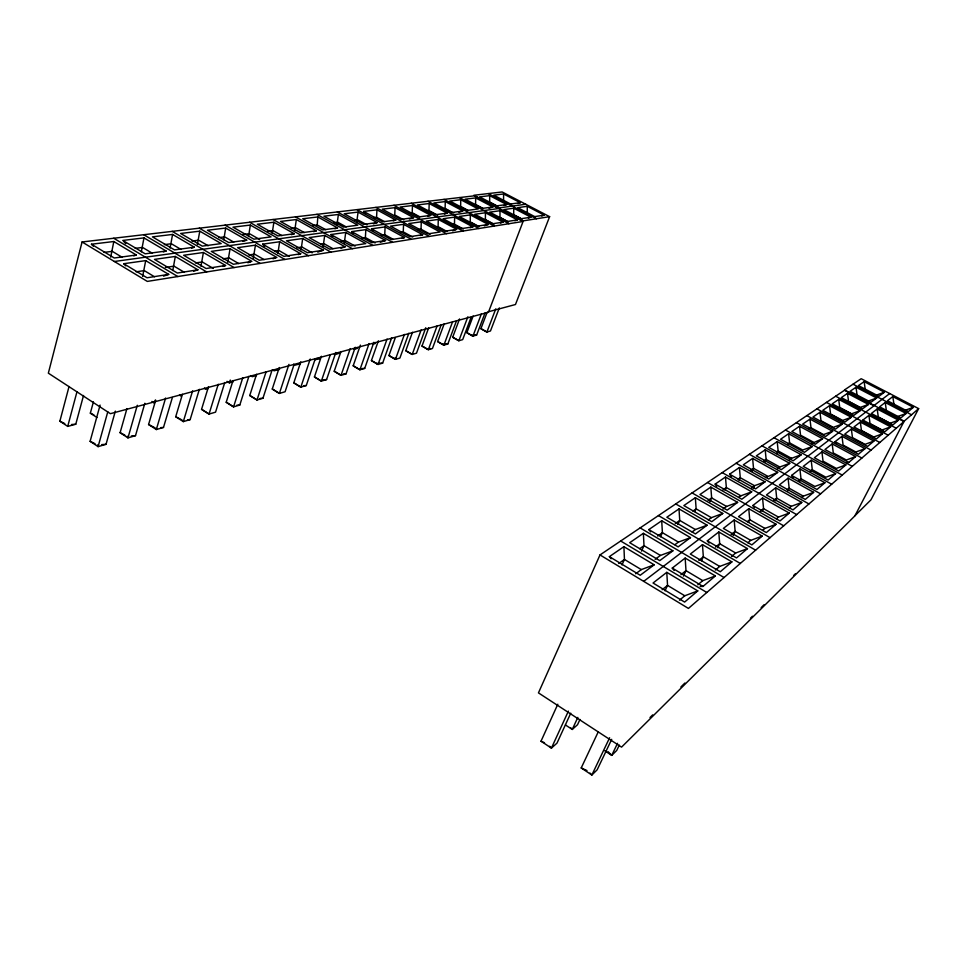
<?xml version="1.0" encoding="UTF-8"?>
<svg xmlns="http://www.w3.org/2000/svg" width="967" height="967" viewBox="0 0 967 967"><rect width="100%" height="100%" fill="white"/><g stroke="black" fill="none" stroke-linecap="round" stroke-linejoin="round"><path stroke-width="1.45" d="M503.577 200.362L503.589 193.98L493.799 195.153L511.555 204.533M499.999 210.721L517.442 219.896L507.373 221.467L489.737 212.16L499.999 210.721L499.987 217.418L508.473 221.902M489.701 195.648L506.684 204.533L496.7 205.862L479.547 196.857L489.701 195.648L489.653 202.151L497.92 206.479M494.004 224.175L485.386 219.606L485.446 212.776L474.785 214.275L492.674 223.764L503.142 222.132L485.446 212.776M475.667 197.921L492.88 206.974L482.545 208.364L465.163 199.19L475.667 197.921L475.595 204.545L482.763 208.328M470.325 214.904L488.299 224.453L477.42 226.145L459.252 216.463L470.325 214.904L470.228 221.866L478.967 226.532M460.763 199.722L478.218 208.957L467.484 210.395L449.848 201.039L460.763 199.722L460.63 206.467L467.919 210.335M463.338 228.986L454.466 224.223L454.623 217.116L443.104 218.735L461.549 228.623L472.863 226.858L454.623 217.116M445.279 201.583L462.988 210.999L451.843 212.498L433.941 202.949L445.279 201.583L445.11 208.473L453.728 213.066M438.281 219.412L456.799 229.372L445.025 231.21L426.302 221.105L438.281 219.412L438.087 226.677L447.092 231.536M437.725 215.242L428.973 210.552L429.191 203.529L417.418 204.944L435.585 214.698L447.177 213.139L429.191 203.529M430.17 234.195L421.02 229.227L421.274 221.806L408.799 223.57L427.825 233.893L440.094 231.983L421.274 221.806M419.811 216.813L412.196 212.704L412.474 205.536L400.217 207.011L418.663 216.971L430.726 215.351L412.474 205.536M412.691 237.036L403.251 231.887L403.565 224.308L390.571 226.133L409.887 236.697L422.676 234.703L403.565 224.308M395.08 207.639L413.61 217.66L401.051 219.352L382.316 209.174L395.08 207.639L394.741 214.952L403.759 219.847M393.122 239.272L384.733 234.655L385.108 226.907L371.546 228.816L373.431 231.137M384.407 221.588L376.562 217.297L376.961 209.815L363.665 211.422L365.502 213.695M375.136 242.947L365.393 237.544L365.84 229.614L351.674 231.609L353.354 233.639M358.08 212.087L377.19 222.567L363.532 224.404L344.216 213.767L358.08 212.087L356.666 222.591M332.66 236.601L330.919 234.534L345.727 232.443L344.252 243.418M338.39 214.469L357.802 225.178L343.539 227.1L323.909 216.209L338.39 214.469L336.915 225.106M324.694 235.416L345.074 246.827L329.832 249.208L309.198 237.592L324.694 235.416L323.147 246.585M325.734 229.699L317.212 224.936L317.829 216.946L302.695 218.76L322.652 229.916L337.556 227.91L317.829 216.946M302.683 238.511L323.413 250.211L307.433 252.701L286.462 240.795L302.683 238.511L301.075 249.873M296.337 219.533L316.39 230.762L300.797 232.854L280.515 221.443L296.337 219.533L294.73 230.581M264.559 246.367L262.625 244.155L279.632 241.762L277.928 253.354M273.866 222.241L294.234 233.736L277.916 235.936L257.307 224.235L273.866 222.241L272.174 233.506M255.457 245.159L276.888 257.476L259.301 260.232L237.592 247.673L255.457 245.159L253.233 258.394M250.332 225.069L271.05 236.867L253.934 239.175L232.974 227.16L250.332 225.069L248.567 236.528M230.073 248.737L251.879 261.38L233.385 264.269L211.302 251.384L230.073 248.737L227.753 262.25M225.662 228.043L246.718 240.142L228.756 242.56L207.446 230.243L225.662 228.043L223.8 239.743M203.384 252.496L225.577 265.49L206.104 268.536L183.633 255.276L203.384 252.496L200.979 266.251M199.77 231.161L221.189 243.587L202.308 246.126L180.636 233.47L199.77 231.161L197.401 244.518M175.305 256.448L197.897 269.817L177.36 273.032L154.49 259.386L175.305 256.448L172.767 270.518M172.573 234.437L194.355 247.201L174.495 249.873L152.448 236.867L172.573 234.437L170.083 248.084M125.831 265.889L123.74 263.713L145.703 260.619L142.645 276.405M143.962 237.894L166.106 251.009L145.183 253.825L122.761 240.445L143.962 237.894L141.363 251.771M93.328 246.15L91.454 244.216L113.816 241.52L110.709 257.113M82.086 241.968L48.35 373.165L110.395 413.683L488.432 312.268L523.087 221.467L147.31 281.409L82.086 241.968L474.289 195.83L497.243 207.893M83.525 395.479L75.777 424.223L67.714 426.399L59.881 421.177L69.044 386.51M67.714 426.399L76.985 391.695M96.954 417.502L90.342 413.151L93.424 401.873M115.339 411.132L106.044 444.3L98.102 446.633L90.124 441.315L100.097 405.076M107.784 411.809L98.102 446.633L97.462 444.917M144.845 403.251L135.501 435.658L127.958 437.87L120.101 432.708L126.931 408.63M137.29 405.27L127.958 437.87L127.173 436.238M151.879 401.462L154.369 403.058L155.204 400.169M172.368 397.522L163.496 427.438L156.328 429.541L148.592 424.525L155.687 400.193M165.611 398.017L156.328 429.541L155.421 427.994M199.359 389.314L190.161 419.605L183.319 421.612L175.716 416.741L182.412 394.343M192.626 390.789L183.319 421.612L182.316 420.149M224.767 382.509L215.556 412.16L209.041 414.069L201.559 409.319L208.509 386.631M218.252 384.25L209.041 414.069L201.559 409.319M230.267 380.043L229.384 382.847L227.015 381.373M248.894 376.381L239.804 405.04L233.579 406.865L226.218 402.248L232.974 380.647M242.79 377.686L233.579 406.865L226.218 402.248M272.041 370.168L262.951 398.247L257.017 399.987L249.764 395.491L256.521 374.338M266.106 371.763L257.017 399.987L249.764 395.491M294.041 364.619L285.096 391.744L279.403 393.412L272.271 389.024L279.27 367.508M288.94 364.378L279.403 393.412L272.271 389.024M315.194 358.938L306.273 385.531L300.834 387.126L293.811 382.847L300.797 361.755M310.238 358.987L300.834 387.126L293.811 382.847M335.815 352.447L326.58 379.572L321.358 381.107L314.432 376.925L321.407 356.255M330.255 354.889L321.358 381.107L314.432 376.925M355.252 347.262L346.041 373.854L341.037 375.329L334.219 371.243L340.952 351.565M350.259 348.591L341.037 375.329L334.219 371.243M373.878 342.27L364.716 368.379L359.917 369.781L353.197 365.804L360.389 345.11M369.092 343.551L359.917 369.781L353.197 365.804M391.659 337.821L382.654 363.108L378.049 364.462L371.425 360.57L378.375 340.819M387.054 339.054L378.049 364.462L371.425 360.57M408.848 333.228L399.903 358.056L395.467 359.349L388.939 355.542L395.37 337.543M404.424 334.413L395.467 359.349L388.939 355.542M425.77 327.74L416.487 353.185L412.22 354.43L405.789 350.707L412.462 332.261M421.128 329.94L412.22 354.43L405.789 350.707M441.17 324.876L432.454 348.495L428.345 349.703L422.011 346.053L428.635 327.922M437.084 325.976L428.345 349.703L422.011 346.053M456.509 320.766L447.842 343.974L443.889 345.146L437.628 341.569L444.228 323.752M452.556 321.83L443.889 345.146L437.628 341.569M471.147 317.176L462.673 339.622L458.854 340.747L452.689 337.241L459.543 318.941M467.871 316.789L458.854 340.747L452.689 337.241M485.047 312.945L476.634 335.041L472.936 336.129L466.856 332.684L473.141 316.052M481.373 313.924L472.936 336.129L466.856 332.684M499.335 307.893L490.462 330.992L486.897 332.044L480.901 328.671L487.138 312.305M495.793 308.836L486.897 332.044L480.901 328.671M549.619 216.668L522.76 220.935L473.915 195.261L502.151 191.962L549.619 216.668L515.471 304.52L488.081 311.858M643.696 581.36L873.999 405.789L844.481 390.269L599.999 554.937L538.45 692.88L621.551 747.128L854.901 515.87L903.976 421.539L879.208 408.521M570.748 713.199L556.98 743.139L551.42 748.12L541.012 741.193L557.802 704.242M621.974 564.909L624.452 559.458L623.908 546.669L609.367 556.641L611.132 558.769M641.496 551.105L643.998 545.666L643.369 533.325L629.698 542.705L659.76 560.63L672.899 550.803L643.369 533.325M568.391 711.144L551.42 748.12L549.703 746.246M660.509 536.758L662.395 532.672L661.706 520.754L648.833 529.59L650.67 531.898M577.843 717.405L572.271 729.444L565.49 724.996M579.982 719.424L577.517 724.742L572.271 729.444L570.542 727.668M677.843 524.501L679.741 520.427L679.003 508.896L666.855 517.236L695.442 533.929L707.107 525.19L679.003 508.896M694.85 511.579L696.131 508.86L695.346 497.691L683.862 505.572L711.772 521.709L722.784 513.453L695.346 497.691M611.7 739.344L597.159 769.792L591.852 775.038L581.215 767.955L598.174 732.007M664.994 590.801L667.544 585.386L666.783 572.343L697.775 590.897L684.624 602.078L653.039 583.016L666.783 572.343M709.705 502.006L711.639 497.908L710.818 487.09L699.939 494.548L727.196 510.153L737.628 502.357L710.818 487.09M683.391 576.114L685.99 570.651L685.168 558.068L672.258 568.088L674.144 570.445M725.045 490.245L726.338 487.537L725.48 477.033L715.169 484.104L716.728 486.232M609.633 737.736L591.852 775.038L589.991 773.056M738.981 480.406L740.275 477.698L739.392 467.496L729.601 474.205L731.354 476.646M701.401 560.824L703.335 556.787L702.465 544.626L690.317 554.067L720.282 571.751L731.898 561.863L702.465 544.626M617.538 743.309L611.736 755.372L604.822 750.827M619.303 745.098L616.741 750.428L611.736 755.372L608.013 751.637M752.229 471.026L753.523 468.342L752.616 458.431L743.309 464.813L768.777 479.04L777.686 472.367L752.616 458.431M717.744 547.757L719.69 543.72L718.783 531.971L707.324 540.867L709.053 543.128M764.824 462.153L766.13 459.434L765.199 449.8L756.339 455.868L781.263 469.684L789.737 463.338L765.199 449.8M753.22 488.432L754.526 485.712L765.018 481.844L739.392 467.496M733.179 535.416L735.138 531.379L734.183 520.004L723.364 528.405L751.855 544.892L762.189 536.093L734.183 520.004M776.839 453.656L778.145 450.96L777.19 441.581L768.753 447.37L793.145 460.8L801.22 454.744L777.19 441.581M748.422 522.41L749.739 519.714L748.76 508.69L738.51 516.644L766.323 532.575L776.102 524.259L748.76 508.69M762.238 511.362L763.567 508.654L762.552 497.969L752.858 505.511L754.381 507.627M775.365 500.858L776.682 498.174L775.655 487.803L766.444 494.959L792.988 509.899L801.764 502.429L775.655 487.803M787.815 490.922L789.145 488.226L788.093 478.145L779.342 484.938L805.281 499.431L813.634 492.336L788.093 478.145M799.661 481.433L800.99 478.75L799.914 468.959L791.598 475.426L793.194 477.758M918.65 408.618L904.121 421.201L844.542 389.906L861.186 378.713L918.65 408.618L870.989 499.806L854.985 515.677M650.005 717.526L652.689 714.879M680.889 686.993L684.902 683.028M750.38 618.288L752.471 616.221M761.162 607.627L764.16 604.653M793.641 575.498L795.406 573.769M903.976 421.539L688.431 608.424L599.999 554.937M906.139 413.441L900.833 417.949L879.619 406.817L885.204 402.49L906.139 413.441L897.98 416.426M913.38 407.288L908.279 411.616L887.452 400.737L892.819 396.579L913.38 407.288L905.39 410.213M700.132 586.461L703.009 586.437L715.362 575.933L685.168 558.068M718.783 531.971L747.479 548.603L736.528 557.923L707.324 540.867M762.552 497.969L789.277 513.054L780.018 520.935L752.858 505.511M799.914 468.959L824.911 482.738L816.97 489.495L791.598 475.426M835.645 473.612L828.09 480.043L803.263 466.372L811.192 460.207L835.645 473.612L825.878 477.227L812.28 469.744L811.192 460.207M845.883 464.909L838.679 471.026L814.371 457.742L821.926 451.867L845.883 464.909L836.346 468.427L823.026 461.15L821.926 451.867M848.772 462.444L855.65 456.593L832.188 443.901L824.96 449.51L848.772 462.444L846.246 462.782M864.981 448.664L858.406 454.248L835.077 441.653L841.979 436.298L864.981 448.664L855.892 452.012L843.103 445.11L841.979 436.298M873.902 441.073L867.617 446.416L844.747 434.147L851.347 429.022L873.902 441.073L865.018 444.349L852.471 437.616L851.347 429.022M882.436 433.808L876.428 438.921L854.006 426.967L860.328 422.059L882.436 433.808L873.745 436.999L861.452 430.448L860.328 422.059M890.619 426.846L884.853 431.753L862.866 420.077L868.922 415.375L890.619 426.846L882.122 429.977L870.046 423.57L868.922 415.375M898.464 420.174L892.94 424.876L871.364 413.489L877.166 408.981L898.464 420.174L890.148 423.232L878.302 416.982L877.166 408.981M679.487 600.205L684.781 595.769L697.775 590.897M697.811 584.817L702.779 580.647L715.362 575.933M715.338 570.083L719.702 566.42L731.898 561.863M731.548 556.472L735.657 553.015L747.479 548.603M747.805 542.813L750.718 540.372L762.189 536.093M762.745 530.267L764.945 528.405L776.102 524.259M776.344 518.844L778.435 517.091L789.277 513.054M789.229 508.013L791.211 506.345L801.764 502.429M801.474 497.727L803.347 496.144L813.634 492.336M662.129 589.713L667.544 585.386L684.781 595.769M680.901 574.724L685.99 570.651L702.779 580.647M698.863 560.364L703.335 556.787L719.702 566.42M715.483 547.092L719.69 543.72L735.657 553.015M731.149 534.558L735.138 531.379L750.718 540.372M747.479 521.515L749.739 519.714L764.945 528.405M760.352 511.229L763.567 508.654L778.435 517.091M773.636 500.616L776.682 498.174L791.211 506.345M787.211 489.761L789.145 488.226L803.347 496.144M798.694 480.587L800.99 478.75L814.891 486.449L824.911 482.738M810.092 471.485L812.28 469.744M874.108 405.439L889.713 393.557M876.658 398.017L870.965 402.272L850.066 391.297L856.025 387.223L876.658 398.017L868.547 400.979M884.418 392.203L878.955 396.301L858.43 385.579L864.16 381.651L884.418 392.203L876.465 395.104M623.908 546.669L654.188 564.801L640.214 575.268L609.367 556.641M661.706 520.754L690.498 537.628L678.133 546.875L648.833 529.59M725.48 477.033L751.685 491.828L741.798 499.226L715.169 484.104M765.018 481.844L755.638 488.867L729.601 474.205M812.171 446.561L804.459 452.326L780.574 439.26L788.625 433.736L812.171 446.561L802.695 450.03L789.592 442.874L788.625 433.736M822.615 438.728L815.266 444.24L791.852 431.524L799.54 426.254L822.615 438.728L811.289 443.66M832.599 431.258L825.576 436.516L802.634 424.138L809.983 419.098L832.599 431.258L823.57 434.57L810.987 427.777L809.983 419.098M842.16 424.114L835.428 429.143L812.933 417.067L819.968 412.256L842.16 424.114L833.324 427.341L820.983 420.718L819.968 412.256M851.298 417.26L844.856 422.083L822.796 410.31L829.529 405.693L851.298 417.26L842.656 420.427L830.556 413.961L829.529 405.693M860.074 410.697L853.897 415.327L832.236 403.831L838.703 399.407L860.074 410.697L851.613 413.791L839.731 407.482L838.703 399.407M868.475 404.411L862.552 408.836L841.302 397.618L847.503 393.376L868.475 404.411L860.195 407.433L848.53 401.269L847.503 393.376M635.694 573.757L641.302 569.599L654.188 564.801M655.143 559.337L660.413 555.433L672.899 550.803M674.93 544.687L678.411 542.1L690.498 537.628M692.094 531.971L695.37 529.541L707.107 525.19M708.291 519.968L711.386 517.671L722.784 513.453M723.026 509.053L726.543 506.442L737.628 502.357M738.679 497.449L740.903 495.805L751.685 491.828M751.359 488.057L754.526 485.712L740.275 477.698L738.111 479.221M765.465 477.613L777.686 472.367M777.395 468.765L779.789 467.001L789.737 463.338M789.241 460.002L791.514 458.31L801.22 454.744M618.723 563.507L624.452 559.458L641.302 569.599M639.683 548.712L643.998 545.666L660.413 555.433M657.645 536.02L662.395 532.672L678.411 542.1M675.268 523.582L679.741 520.427L695.37 529.541M692.952 511.096L696.131 508.86L711.386 517.671M708.037 500.459L711.639 497.908L726.543 506.442M722.917 489.955L726.338 487.537L740.903 495.805M750.44 470.518L753.523 468.342L767.472 476.127M763.688 461.162L766.13 459.434L779.789 467.001M787.38 444.445L789.592 442.874M808.956 429.215L810.987 427.777M855.65 456.593L846.343 460.026L833.288 452.943L832.188 443.901M470.107 227.801L472.863 226.858M484.249 225.819L488.299 224.453M500.507 223.026L503.142 222.132M514.855 220.778L517.442 219.896M528.381 218.083L530.919 217.212L513.707 208.207L503.807 209.597L521.189 218.723L530.919 217.212M541.738 215.992L544.228 215.145L527.257 206.309L517.708 207.651L535.573 217.079M340.94 248.229L345.074 246.827M444.433 214.058L447.177 213.139M458.974 212.365L461.658 211.459M380.309 242.282L385.567 240.493L365.84 229.614M489.012 208.28L492.88 206.974M401.946 238.414L404.52 237.531L385.108 226.907M504.158 205.391L506.684 204.533M420.162 235.549L422.676 234.703M517.853 203.541L520.331 202.695L503.589 193.98M452.592 230.799L455.397 229.844M222.833 266.421L225.577 265.49M334.872 228.804L337.556 227.91M247.866 262.734L250.538 261.839M373.359 223.86L377.19 222.567M272.984 258.793L275.595 257.911M393.279 220.899L395.769 220.065L376.961 209.815M298.162 254.611L300.713 253.753L279.632 241.762M409.319 219.098L413.61 217.66M317.756 252.121L323.413 250.211M427.934 216.294L430.726 215.351M242.838 241.448L246.718 240.142M163.52 276.127L168.693 274.386L145.703 260.619M291.43 234.691L294.234 233.736M193.642 271.243L197.897 269.817M313.646 231.681L316.39 230.762M133.772 255.868L136.347 255.01L113.816 241.52M163.302 251.94L166.106 251.009M191.623 248.108L194.355 247.201M208.062 388.601L205.524 389.278L204.472 388.033M233.023 381.88L229.384 382.847L228.248 381.663M256.557 375.534L252.206 376.707L250.997 375.571M300.302 363.761L294.983 365.188L293.63 364.148M315.049 359.784L320.15 358.406L316.245 358.636M334.304 354.599L339.212 353.281L335.404 353.499M353.982 349.292L357.524 348.35M372.863 344.216L375.123 343.611M168.693 274.386L147.032 277.771L123.74 263.713M300.713 253.753L283.947 256.376L262.625 244.155M385.567 240.493L371.63 242.681L351.674 231.609M404.52 237.531L391.176 239.623L371.546 228.816M534.848 216.596L544.228 215.145M136.154 271.812L144.264 270.603L154.478 276.755M165.369 267.448L174.012 266.155L184.056 272.138M195.407 262.951L202.236 261.936L213.344 268.475M223.111 258.818L229.046 257.923L238.752 263.58M248.894 254.962L254.551 254.116L264.088 259.615M274.797 251.082L278.834 250.489L289.242 256.436M296.857 247.794L301.982 247.02L312.22 252.834M321.225 244.143L324.09 243.72L332.902 248.676M341.097 241.17L345.195 240.565L355.107 246.089M361.477 238.124L365.393 237.544M380.974 235.211L384.733 234.655M400.374 232.31L403.251 231.887M418.264 229.638L421.02 229.227M451.915 224.61L454.466 224.223M482.436 220.041L485.386 219.606M498.174 208.014L525.734 204.242M114.372 261.489L498.525 208.558L514.033 216.717M510.709 203.989L520.331 202.695M136.347 255.01L114.275 257.996L91.454 244.216M395.769 220.065L382.69 221.818L363.665 211.422M104.001 252.399L112.257 251.335L122.277 257.367M135.223 248.374L142.56 247.431L152.399 253.294M164.354 244.627L171.316 243.732L180.998 249.426M192.022 241.061L198.646 240.203L208.171 245.763M218.893 237.604L224.658 236.855L233.76 242.113M242.572 234.546L249.438 233.663L259.676 239.526M267.835 231.294L273.069 230.63L281.88 235.622M291.26 228.285L295.636 227.716L304.303 232.588M313.018 225.48L317.212 224.936M333.845 222.797L337.846 222.277L346.246 226.931M355.058 220.065L357.621 219.739L367.061 224.936M373.613 217.672L376.562 217.297M409.488 213.054L412.196 212.704M426.362 210.879L428.973 210.552M101.753 444.602L106.044 444.3M131.343 435.948L135.501 435.658M187.538 419.787L190.161 419.605M160.812 427.619L163.496 427.438M236.83 405.233L239.804 405.04M71.51 424.513L75.777 424.223M260.063 398.428L262.951 398.247M303.541 385.7L306.273 385.531M343.43 374.024L346.041 373.854M322.567 379.826L326.58 379.572M276.864 369.491L279.596 369.334L274.048 370.82L272.767 369.745M376.441 363.483L382.654 363.108M362.166 368.536L364.716 368.379M426.64 348.833L431.004 348.579M393.823 358.406L396.252 358.261M442.149 344.3L447.842 343.974M471.159 335.356L476.634 335.041M581.215 767.955L586.981 770.554M541.012 741.193L544.506 742.777M90.124 441.315L95.02 443.708M59.881 421.177L64.777 423.594M120.101 432.708L124.816 435.065M90.342 413.151L93.884 414.928M148.592 424.525L154.285 427.414M175.716 416.741L180.998 419.46M853.027 384.201L911.53 414.783M488.287 193.593L536.443 218.76M522.107 219.183L513.731 214.783L513.707 208.207M516.62 218.071L521.793 220.79M459.41 197.57L508.92 223.728M835.657 396.216L896.264 428.224M826.459 402.405L888.214 435.198M443.962 199.395L494.197 226.073M427.91 201.281L478.907 228.514M816.873 408.86L879.813 442.475M411.229 203.239L463 231.053M806.853 415.605L871.049 450.078M796.397 422.652L861.875 458.032M393.871 205.282L446.452 233.688M813.368 442.124L800.531 435.162L799.54 426.254M785.458 430.025L852.278 466.36M375.812 207.409L429.203 236.444M356.98 209.621L411.217 239.308M773.999 437.737L842.221 475.075M778.145 450.96L791.514 458.31M761.984 445.835L831.668 484.225M337.35 211.93L392.457 242.306M749.389 454.321L820.584 493.835M316.862 214.348L372.851 245.425M345.727 232.443L365.78 243.587L351.202 245.872L330.919 234.534M736.141 463.229L808.932 503.94M295.455 216.862L352.363 248.7M722.216 472.609L796.651 514.589M273.057 219.497L330.907 252.121M707.554 482.497L783.717 525.806M249.619 222.253L308.437 255.711M692.082 492.916L770.058 537.652M225.045 225.142L284.866 259.47M199.275 228.176L260.111 263.411M675.74 503.928L755.614 550.175M658.442 515.568L740.311 563.447M172.186 231.367L234.087 267.569M640.13 527.909L724.065 577.517M143.708 234.715L206.684 271.932M672.258 568.088L703.009 586.437M620.681 541.012L706.817 592.481M113.719 238.245L177.795 276.538M123.764 241.508L125.783 243.636M179.584 394.705L180.539 396.011M835.077 441.653L836.491 443.817M153.499 401.692L154.369 403.058M862.866 420.077L864.401 422.543M892.819 396.579L893.955 404.242M885.204 402.49L886.34 410.322M864.16 381.651L865.199 389.217M856.025 387.223L857.064 394.959M527.257 206.309L527.317 212.764"/></g></svg>
